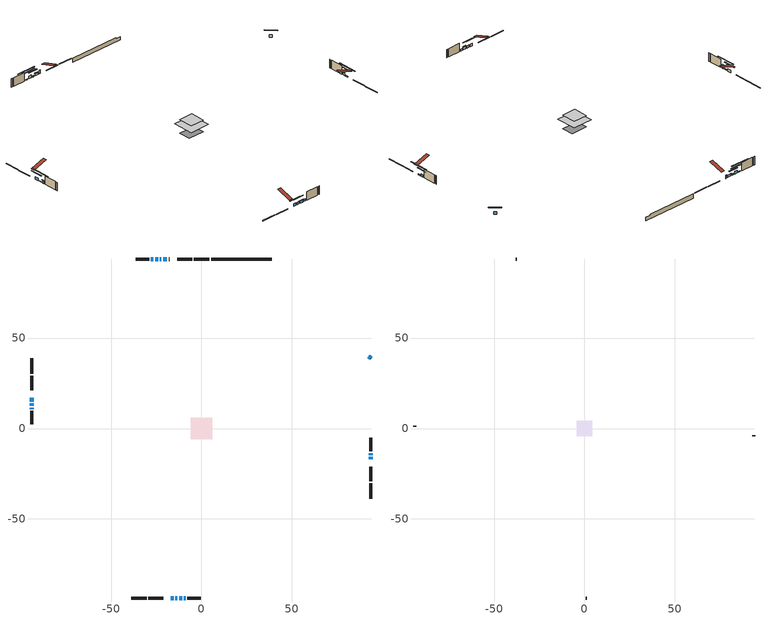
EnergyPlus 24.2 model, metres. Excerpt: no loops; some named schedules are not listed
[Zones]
conditioned space
 floor outside (Floor1 construction): -0.68,-0.68 -0.68,0.68 0.68,0.68 0.68,-0.68 z0.3
 floor adiabatic (AdiabaticFloorConstruction): -6.08,-6.08 -6.08,6.08 6.08,6.08 6.08,-6.08 z2.74
 floor foundation (Slab1 construction): -4.96,-3.42 -4.96,3.42 4.96,3.42 4.96,-3.42 z-2.21
 wall outside (RimJoist1 construction): 4.36,93.73 -4.22,93.73 / -38.82,-93.73 -30.24,-93.73 / -93.73,38.82 -93.73,30.24 / 93.73,-38.82 93.73,-30.24 z0.3:0.6
 wall outside (RimJoist2 construction): -5.15,93.73 -13.37,93.73 / -29.31,-93.73 -21.09,-93.73 / -93.73,29.31 -93.73,21.09 / 93.73,-29.31 93.73,-21.09 z0.3:0.6
 wall outside (AdiabaticWallConstruction 1): -17.44,93.73 -18.2,93.73 z0.3:2.33
 wall outside (AdiabaticWallConstruction): -19.13,93.73 -21.26,93.73 z0.3:1.47; -22.19,93.73 -22.98,93.73 z0.3:1.09; -23.91,93.73 -25.68,93.73 z0.3:2; -93.73,17.02 -93.73,14.81 / -14.39,-93.73 -13.27,-93.73 / -12.34,-93.73 -10.64,-93.73 z0.3:1.75; -17.02,-93.73 -15.32,-93.73 / 93.73,-14.75 93.73,-13.6 z0.3:1.77; 93.73,-17.02 93.73,-15.67 / -26.61,93.73 -27.96,93.73 / -93.73,13.88 -93.73,12.53 z0.3:0.83; -93.73,11.61 -93.73,10.77 z0.3:2.05; -9.72,-93.73 -8.78,-93.73 z0.3:1.52; 93.73,38.82 92.54,40.01 z0.3:1.8
 wall outside (Wall1 construction): -28.89,93.73 -36.4,93.73 / -7.85,-93.73 -0.34,-93.73 / -93.73,9.84 -93.73,2.33 / 93.73,-12.67 93.73,-5.16 z0.3:5.18
 wall foundation (FoundationWall1 construction): 5.29,93.73,-2.21 5.29,93.73,0.3 35.47,93.73,0.3 35.47,93.73,-0.34 38.82,93.73,-0.34 38.82,93.73,-2.21
 window (WindowConstruction): -19.13,93.73 -21.26,93.73 z0.3:1.47
 window (WindowConstruction 6): -22.19,93.73 -22.98,93.73 z0.3:1.09
 window (WindowConstruction 7): -23.91,93.73 -25.68,93.73 z0.3:2
 window (WindowConstruction 8): -93.73,17.02 -93.73,14.81 z0.3:1.75
 window (WindowConstruction 9): -17.02,-93.73 -15.32,-93.73 z0.3:1.77
 window (WindowConstruction 11): 93.73,-17.02 93.73,-15.67 z0.3:0.83
 window (WindowConstruction 12): -26.61,93.73 -27.96,93.73 z0.3:0.83
 window (WindowConstruction 13): -93.73,13.88 -93.73,12.54 z0.3:0.83
 window (WindowConstruction 1): -93.73,11.61 -93.73,10.77 z0.3:2.05
 window (WindowConstruction 2): -14.39,-93.73 -13.27,-93.73 z0.3:1.75
 window (WindowConstruction 3): -12.34,-93.73 -10.64,-93.73 z0.3:1.75
 window (WindowConstruction 10): -9.71,-93.73 -8.78,-93.73 z0.3:1.52
 window (WindowConstruction 4): 93.73,-14.75 93.73,-13.6 z0.3:1.77
 window (WindowConstruction 5): 93.73,38.82 92.54,40.01 z0.3:1.8
 door (Door): -17.44,93.73 -18.2,93.73 z0.3:2.33
 ceiling adiabatic (AdiabaticFloorConstruction): 6.08,-6.08 6.08,6.08 -6.08,6.08 -6.08,-6.08 z2.74
attic - vented
 floor to conditioned space (Floor2 construction Reversed): -4.31,-4.31 -4.31,4.31 4.31,4.31 4.31,-4.31 z5.18
 wall outside (Wall3 construction): -37.33,93.73 -37.89,93.73 / 0.59,-93.73 1.15,-93.73 / -93.73,1.4 -93.73,0.83 / 93.73,-4.23 93.73,-3.67 z0.3:5.18
 roof outside (Roof1 construction): -16.51,93.73,5.18 -16.51,85.33,7.98 -14.3,85.33,7.98 -14.3,93.73,5.18; -17.95,-93.73,5.18 -17.95,-85.33,7.98 -20.16,-85.33,7.98 -20.16,-93.73,5.18; -93.73,17.95,5.18 -85.33,17.95,7.98 -85.33,20.16,7.98 -93.73,20.16,5.18; 93.73,-17.95,5.18 85.33,-17.95,7.98 85.33,-20.16,7.98 93.73,-20.16,5.18
shading: -21.46,93.73 -18.93,93.73 -18.93,94.14 -21.46,94.14 z1.67; -25.6,93.73 -19.57,93.73 -19.57,94.14 -25.6,94.14 z3.71; -28.3,93.73 -21.28,93.73 -21.28,94.14 -28.3,94.14 z4.62; -93.73,12.19 -93.73,19.64 -94.14,19.64 -94.14,12.19 z4.37; -12.7,-93.73 -19.64,-93.73 -19.64,-94.14 -12.7,-94.14 z4.39; 93.73,-10.62 93.73,-22.07 94.14,-22.07 94.14,-10.62 z5.88; -33.01,93.73 -21.56,93.73 -21.56,94.14 -33.01,94.14 z5.88; -93.73,7.48 -93.73,18.93 -94.14,18.93 -94.14,7.48 z5.88; -93.73,10.57 -93.73,11.81 -94.14,11.81 -94.14,10.57 z2.25; -10.66,-93.73 -17,-93.73 -17,-94.14 -10.66,-94.14 z4.36; -10.44,-93.73 -12.54,-93.73 -12.54,-94.14 -10.44,-94.14 z1.95; 93.73,-10.98 93.73,-17.37 94.14,-17.37 94.14,-10.98 z4.39; 90.69,41.86 95.58,36.97 95.87,37.26 90.98,42.15 z4.42
[Building]
Building 1: Terrain=Suburbs
[Site:Location]
Quebec Intl AP_QC: Latitude {deg}=46.8; Longitude {deg}=-71.38; Time Zone {hr}=-5; Elevation {m}=74; Keep Site Location Information=Yes
[Site:GroundTemperature:Shallow]
0.0108218, -2.24938, -2.43038, -1.3578, 2.94801, 7.23376, 10.9493, 13.303, 13.5029, 11.5886, 7.96783, 3.81355
[Site:WaterMainsTemperature]
Calculation Method=Schedule; Temperature Schedule=mains temperature schedule
[Material] Roughness=Rough; Thermal Absorptance=0.9
Name | Thickness {m} | Conductivity {W/m-K} | Density {kg/m3} | Specific Heat {J/kg-K} | Solar Absorptance | Visible Absorptance
asphalt or fiberglass shingles | 0.00635 | 0.162714 | 1121.4 | 1465.45 | 0.4 | 0.4
ceiling loosefill ins | 0.169333 | 0.0480833 | 16.02 | 1046.75 | 0.7 | 0.7
ceiling stud and cavity | 0.1397 | 0.118946 | 65.682 | 1177.47 | 0.7 | 0.7
concrete 4.0 in. | 0.1016 | 1.803125 | 2242.8 | 837.4 | 0.7 | 0.7
concrete 8.0 in. | 0.2032 | 1.803125 | 2242.8 | 837.4 | 0.7 | 0.7
door material | 0.04445 | 0.0451087 | 512.64 | 1214.23 | 0.7 | 0.7
exterior vertical ins | 0.0533782 | 0.029427 | 32.04 | 1214.23 | 0.7 | 0.7
floor covering | 0.0127 | 0.0433444 | 54.468 | 1339.84 | 0.6 | 0.6
floor rigid ins | 0.103632 | 0.029427 | 32.04 | 1214.23 | 0.7 | 0.7
floor rigid ins 1; wall rigid ins 1 | 0.512978 | 0.029427 | 32.04 | 1214.23 | 0.7 | 0.7
floor stud and cavity | 0.1397 | 0.158613 | 92.3553 | 1139.71 | 0.7 | 0.7
floor stud and cavity 1 | 0.1397 | 1.75129 | 37.0049 | 1207.88 | 0.7 | 0.7
furniture material conditioned space 1 | 0.1524 | 0.115458 | 640.8 | 1214.23 | 0.6 | 0.6
gypsum board | 0.0127 | 0.160291 | 801 | 837.4 | 0.6 | 0.6
gypsum board 1 | 0.0127 | 0.160291 | 801 | 837.4 | 0.7 | 0.7
osb sheathing 0.5 in. | 0.0127 | 0.115458 | 512.64 | 1214.23 | 0.7 | 0.7
osb sheathing 0.75 in. | 0.01905 | 0.115458 | 512.64 | 1214.23 | 0.7 | 0.7
osb sheathing 2.0 in. | 0.0508 | 0.115458 | 512.64 | 1214.23 | 0.7 | 0.7
rim joist rigid ins; wall rigid ins | 0.051816 | 0.029427 | 32.04 | 1214.23 | 0.7 | 0.7
rim joist stud and cavity | 0.0508 | 0.0406006 | 125.044 | 1163.47 | 0.6 | 0.6
rim joist stud and cavity 1 | 0.0508 | 0.0414166 | 125.044 | 1163.47 | 0.6 | 0.6
wall stud and cavity | 0.1397 | 0.179908 | 139.0536 | 1170.24 | 0.7 | 0.7
wall stud and cavity 1 | 0.0889 | 6.9971 | 50.32683 | 1063.81 | 0.6 | 0.6
wall stud and cavity 2 | 0.0889 | 0.380278 | 52.3479 | 1209.89 | 0.7 | 0.7
wall stud and cavity 3 | 0.0889 | 0.391764 | 83.0341 | 1211.67 | 0.7 | 0.7
wood siding | 0.0254 | 0.102417 | 544.68 | 1172.36 | 0.4 | 0.4
wood siding 1 | 0.00254 | 0.102417 | 544.68 | 1172.36 | 0.4 | 0.4
wood siding 2; wood siding 3; wood siding 4 | 0.0254 | 0.102417 | 544.68 | 1172.36 | 0.7 | 0.7
[WindowMaterial:SimpleGlazingSystem]
Name | U-Factor {W/m2-K} | Solar Heat Gain Coefficient
WindowMaterial | 2.17127 | 0.39
WindowMaterial 1 | 2.12528 | 0.4
WindowMaterial 10 | 3.02297 | 0.48
WindowMaterial 2 | 2.05373 | 0.42
WindowMaterial 3 | 2.117894 | 0.4
WindowMaterial 4 | 2.19057 | 0.39
WindowMaterial 5 | 2.325141 | 0.35
WindowMaterial 6 | 2.237132 | 0.38
WindowMaterial 7 | 2.02194 | 0.43
WindowMaterial 8 | 2.05089 | 0.42
WindowMaterial 9 | 6.640421 | 0.77
[Construction]
AdiabaticFloorConstruction: floor stud and cavity 1, floor rigid ins 1, osb sheathing 0.75 in., floor covering
AdiabaticWallConstruction: wood siding 3, wall rigid ins 1, wall stud and cavity 2, gypsum board
AdiabaticWallConstruction 1: wood siding 4, wall rigid ins 1, wall stud and cavity 2, gypsum board
Door: door material
Floor1 construction: floor stud and cavity, floor rigid ins, osb sheathing 0.75 in., floor covering
Floor2 construction Reversed: gypsum board, ceiling stud and cavity, ceiling loosefill ins
FoundationWall1 construction: concrete 8.0 in., gypsum board 1
furniture construction conditioned space 1: furniture material conditioned space 1
PartitionWallConstruction: gypsum board, wall stud and cavity 3, gypsum board
RimJoist1 construction: wood siding 2, rim joist rigid ins, osb sheathing 2.0 in., rim joist stud and cavity
RimJoist2 construction: wood siding 2, rim joist rigid ins, osb sheathing 2.0 in., rim joist stud and cavity 1
Roof1 construction: asphalt or fiberglass shingles
Slab1 construction: concrete 4.0 in.
Wall1 construction: wood siding, wall rigid ins, osb sheathing 0.5 in., wall stud and cavity, gypsum board
Wall3 construction: wood siding 1, wall stud and cavity 1
WindowConstruction; WindowConstruction 1: WindowMaterial
WindowConstruction 10: WindowMaterial 9
WindowConstruction 11; WindowConstruction 12; WindowConstruction 13: WindowMaterial 10
WindowConstruction 2: WindowMaterial 1
WindowConstruction 3: WindowMaterial 2
WindowConstruction 4: WindowMaterial 3
WindowConstruction 5: WindowMaterial 4
WindowConstruction 6: WindowMaterial 5
WindowConstruction 7: WindowMaterial 6
WindowConstruction 8: WindowMaterial 7
WindowConstruction 9: WindowMaterial 8
[Zone] Multiplier=1; Part of Total Floor Area=Yes
Name | Volume {m3}
attic - vented | 33.7682
conditioned space | 574.7
[Space]
Name | Zone | Volume {m3}
attic - vented 1 | attic - vented | 33.7682
conditioned space 1 | conditioned space | 574.7
[ZoneInfiltration:EffectiveLeakageArea]
infil attic - vented 1: Zone or Space=attic - vented 1; Schedule=Always On Discrete; Effective Air Leakage Area {cm2}=2744.12; Stack Coefficient=0.000533757; Wind Coefficient=1.56096e-05
[ZoneMixing]
whole house fan mix: Zone or Space=attic - vented; Schedule=Always On Continuous; Design Flow Rate Calculation Method=Flow/Zone; Design Flow Rate {m3/s}=0; Source Zone or Space=conditioned space
[SurfaceProperty:ExposedFoundationPerimeter]
Slab1: Exposed Perimeter Calculation Method=TotalExposedPerimeter; Total Exposed Perimeter {m}=33.529
[InternalMass] Zone or ZoneList=conditioned space; Space or SpaceList=conditioned space 1
Name | Construction | Surface Area {m2}
furniture mass conditioned space 1 | furniture construction conditioned space 1 | 87.0679
partition wall mass | PartitionWallConstruction | 217.67
[Lights]
interior lighting: Zone or ZoneList or Space or SpaceList=conditioned space 1; Schedule=interior lighting schedule; Design Level Calculation Method=LightingLevel; Lighting Level {W}=343.2; Return Air Fraction=0; Fraction Radiant=0.6; Fraction Visible=0.2; Fraction Replaceable=1
[People]
occupants: Zone or ZoneList or Space or SpaceList=conditioned space 1; Number of People Schedule=occupants schedule; Number of People Calculation Method=People; Number of People=3; Fraction Radiant=0.314171; Sensible Heat Fraction=0.56303; Activity Level Schedule=occupants activity schedule; Carbon Dioxide Generation Rate {m3/s-W}=0; Enable ASHRAE 55 Comfort Warnings=No; Mean Radiant Temperature Calculation Type=EnclosureAveraged
[ElectricEquipment] Zone or ZoneList or Space or SpaceList=conditioned space 1; Design Level Calculation Method=EquipmentLevel
Name | Schedule | Design Level {W} | Fraction Latent | Fraction Radiant | Fraction Lost
clothes dryer | clothes dryer schedule | 140.772 | 0.015 | 0.081 | 0.85
clothes washer | clothes washer schedule | 32.1985 | 0.03 | 0.162 | 0.7
cooking range | cooking range schedule | 215.147 | 0.08 | 0.432 | 0.2
dishwasher | dishwasher schedule | 66.8632 | 0.3 | 0.18 | 0.4
fridge | fridge schedule | 72.9452 | 0 | 0.6 | 0
mech vent bath fan 0 | mech vent bath fan 0 schedule | 50.2 | 0 | 0 | 1
mech vent bath fan 1 | mech vent bath fan 1 schedule | 50.2 | 0 | 0 | 1
mech vent house fan | mech vent house fan schedule | 14.35 | 0 | 0 | 1
mech vent house fan cfis | mech vent house fan cfis schedule | 0 | 0 | 0 | 0
mech vent range fan 0 | mech vent range fan 0 schedule | 57 | 0 | 0 | 1
misc plug loads | misc plug loads schedule | 494.7 | 0.045 | 0.513 | 0.1
whole house fan | Always On Discrete | 0 | 0 | 0 | 1
[OtherEquipment] Zone or ZoneList or Space or SpaceList=conditioned space 1; Design Level Calculation Method=EquipmentLevel
Name | Fuel Type | Schedule | Design Level {W} | Fraction Latent | Fraction Radiant | Fraction Lost
clothes dryer 1 | Electricity | clothes dryer schedule | 0 | 0.015 | 0.081 | 0.85
cooking range 1 | Electricity | cooking range schedule | 0 | 0.08 | 0.432 | 0.2
general water use latent | None | general water use schedule | 62.594 | 1 | 0 | 0
general water use sensible | None | general water use schedule | -61.6891 | 0 | 0.6 | 0
mech vent house fan latent load | None | Always On Discrete | 0 | 1 | 0 | 0
mech vent house fan sensible load | None | Always On Discrete | 0 | 0 | 0 | 0
water heater energy adjustment1 | Electricity | Always On Discrete | 0.01 | 0 | 0 | 1
[ZoneInfiltration:DesignFlowRate] Zone or ZoneList or Space or SpaceList=conditioned space 1; Schedule=Always On Discrete; Design Flow Rate Calculation Method=Flow/Zone; Design Flow Rate {m3/s}=0
infil flow; natural vent flow; whole house fan flow
[AvailabilityManager:Scheduled]
air source heat pump airloop Availability Manager: Schedule=Always On Discrete
[Foundation:Kiva]
Foundation Kiva 1: Initial Indoor Air Temperature {C}=18; Wall Height Above Grade {m}=0.299984; Wall Depth Below Slab {m}=0.2032; Custom Block Material Name 1=exterior vertical ins; Custom Block Depth 1 {m}=2.51; Custom Block X Position 1 {m}=0.2159; Custom Block Z Position 1 {m}=0
[Foundation:Kiva:Settings]
Soil Conductivity {W/m-K}=0.849921; Soil Density {kg/m3}=1842.3; Soil Specific Heat {J/kg-K}=418.7; Ground Solar Absorptivity=0.9; Ground Thermal Absorptivity=0.9; Ground Surface Roughness {m}=0.03; Far-Field Width {m}=40; Deep-Ground Boundary Condition=ZeroFlux; Deep-Ground Depth {m}=40; Minimum Cell Dimension {m}=0.2; Maximum Cell Growth Coefficient=3; Simulation Timestep=Timestep
[Exterior:Lights]
exterior lighting: Schedule=exterior lighting schedule; Design Level {W}=75.6
[EnergyManagementSystem:GlobalVariable]
air_source_heat_pump_airloop_Fan_RTF
infil_program_Qfan
infil_program_Qinf
natural_vent_program_Qnv
natural_vent_program_Qwhf
[EnergyManagementSystem:Sensor]
Name | Output:Variable or Output:Meter Index Key | Output:Variable or Output:Meter
airflow_gain | infil flow | Infiltration Sensible Heat Gain Energy
airflow_gain_1 | natural vent flow | Infiltration Sensible Heat Gain Energy
airflow_gain_2 | whole house fan flow | Infiltration Sensible Heat Gain Energy
airflow_loss | infil flow | Infiltration Sensible Heat Loss Energy
airflow_loss_1 | natural vent flow | Infiltration Sensible Heat Loss Energy
airflow_loss_2 | whole house fan flow | Infiltration Sensible Heat Loss Energy
clg_load_cond |  | Cooling:EnergyTransfer:Zone:CONDITIONED SPACE
clg_sp_s; clg_sp_s_1 | cooling setpoint | Schedule Value
clothes_dryer_exhaust_0_sch_s | clothes dryer exhaust 0 schedule | Schedule Value
cool_season | cooling season schedule | Schedule Value
htg_load_cond |  | Heating:EnergyTransfer:Zone:CONDITIONED SPACE
htg_sp_s; htg_sp_s_1 | heating setpoint | Schedule Value
ig_ee_conv | clothes dryer | Electric Equipment Convective Heating Energy
ig_ee_conv_2 | cooking range | Electric Equipment Convective Heating Energy
ig_ee_conv_4 | fridge | Electric Equipment Convective Heating Energy
ig_ee_conv_5 | misc plug loads | Electric Equipment Convective Heating Energy
ig_ee_conv_6 | whole house fan | Electric Equipment Convective Heating Energy
ig_ee_rad | clothes dryer | Electric Equipment Radiant Heating Energy
ig_ee_rad_2 | cooking range | Electric Equipment Radiant Heating Energy
ig_ee_rad_4 | fridge | Electric Equipment Radiant Heating Energy
ig_ee_rad_5 | misc plug loads | Electric Equipment Radiant Heating Energy
ig_ee_rad_6 | whole house fan | Electric Equipment Radiant Heating Energy
ig_lgt_conv | interior lighting | Lights Convective Heating Energy
ig_lgt_rad | interior lighting | Lights Radiant Heating Energy
ig_lgt_vis | interior lighting | Lights Visible Radiation Heating Energy
ig_oe_conv | clothes dryer 1 | Other Equipment Convective Heating Energy
ig_oe_conv_1 | cooking range 1 | Other Equipment Convective Heating Energy
ig_oe_conv_2 | general water use latent | Other Equipment Convective Heating Energy
ig_oe_conv_3 | general water use sensible | Other Equipment Convective Heating Energy
ig_oe_conv_4 | water heater energy adjustment1 | Other Equipment Convective Heating Energy
ig_oe_rad | clothes dryer 1 | Other Equipment Radiant Heating Energy
ig_oe_rad_1 | cooking range 1 | Other Equipment Radiant Heating Energy
ig_oe_rad_2 | general water use latent | Other Equipment Radiant Heating Energy
ig_oe_rad_3 | general water use sensible | Other Equipment Radiant Heating Energy
ig_oe_rad_4 | water heater energy adjustment1 | Other Equipment Radiant Heating Energy
ig_ppl_conv | occupants | People Convective Heating Energy
ig_ppl_rad | occupants | People Radiant Heating Energy
im_conv | furniture mass conditioned space 1 | Surface Inside Face Convection Heat Gain Energy
im_conv_1 | partition wall mass | Surface Inside Face Convection Heat Gain Energy
im_ig | furniture mass conditioned space 1 | Surface Inside Face Internal Gains Radiation Heat Gain Energy
im_ig_1 | partition wall mass | Surface Inside Face Internal Gains Radiation Heat Gain Energy
im_lgt | furniture mass conditioned space 1 | Surface Inside Face Lights Radiation Heat Gain Energy
im_lgt_1 | partition wall mass | Surface Inside Face Lights Radiation Heat Gain Energy
im_sol | furniture mass conditioned space 1 | Surface Inside Face Solar Radiation Heat Gain Energy
im_sol_1 | partition wall mass | Surface Inside Face Solar Radiation Heat Gain Energy
im_surf | furniture mass conditioned space 1 | Surface Inside Face Net Surface Thermal Radiation Heat Gain Energy
im_surf_1 | partition wall mass | Surface Inside Face Net Surface Thermal Radiation Heat Gain Energy
mech_vent_bath_fan_0_sch_s | mech vent bath fan 0 schedule | Schedule Value
mech_vent_bath_fan_1_sch_s | mech vent bath fan 1 schedule | Schedule Value
mech_vent_range_fan_0_sch_s | mech vent range fan 0 schedule | Schedule Value
mv_conv | mech vent bath fan 0 | Electric Equipment Convective Heating Energy
mv_conv_1 | mech vent bath fan 1 | Electric Equipment Convective Heating Energy
mv_conv_2 | mech vent house fan | Electric Equipment Convective Heating Energy
mv_conv_3 | mech vent house fan cfis | Electric Equipment Convective Heating Energy
mv_conv_4 | mech vent range fan 0 | Electric Equipment Convective Heating Energy
mv_conv_5 | mech vent house fan latent load | Other Equipment Convective Heating Energy
mv_conv_6 | mech vent house fan sensible load | Other Equipment Convective Heating Energy
mv_rad | mech vent bath fan 0 | Electric Equipment Radiant Heating Energy
mv_rad_1 | mech vent bath fan 1 | Electric Equipment Radiant Heating Energy
mv_rad_2 | mech vent house fan | Electric Equipment Radiant Heating Energy
mv_rad_3 | mech vent house fan cfis | Electric Equipment Radiant Heating Energy
mv_rad_4 | mech vent range fan 0 | Electric Equipment Radiant Heating Energy
mv_rad_5 | mech vent house fan latent load | Other Equipment Radiant Heating Energy
mv_rad_6 | mech vent house fan sensible load | Other Equipment Radiant Heating Energy
natural_vent_s | natural vent schedule | Schedule Value
out_pb_s |  | Site Outdoor Air Barometric Pressure
out_wt_s |  | Site Outdoor Air Humidity Ratio
site_vw_s |  | Site Wind Speed
ss_back_out | Window1 | Surface Window Shortwave from Zone Back Out Window Heat Transfer Rate
ss_back_out_1 | Window10 | Surface Window Shortwave from Zone Back Out Window Heat Transfer Rate
ss_back_out_10 | Window5 | Surface Window Shortwave from Zone Back Out Window Heat Transfer Rate
ss_back_out_11 | Window6 | Surface Window Shortwave from Zone Back Out Window Heat Transfer Rate
ss_back_out_12 | Window7 | Surface Window Shortwave from Zone Back Out Window Heat Transfer Rate
ss_back_out_13 | Window8 | Surface Window Shortwave from Zone Back Out Window Heat Transfer Rate
ss_back_out_2 | Window11 | Surface Window Shortwave from Zone Back Out Window Heat Transfer Rate
ss_back_out_3 | Window12 | Surface Window Shortwave from Zone Back Out Window Heat Transfer Rate
ss_back_out_4 | Window13 | Surface Window Shortwave from Zone Back Out Window Heat Transfer Rate
ss_back_out_5 | Window14 | Surface Window Shortwave from Zone Back Out Window Heat Transfer Rate
ss_back_out_6 | Window15 | Surface Window Shortwave from Zone Back Out Window Heat Transfer Rate
ss_back_out_7 | Window16 | Surface Window Shortwave from Zone Back Out Window Heat Transfer Rate
ss_back_out_8 | Window3 | Surface Window Shortwave from Zone Back Out Window Heat Transfer Rate
ss_back_out_9 | Window4 | Surface Window Shortwave from Zone Back Out Window Heat Transfer Rate
ss_conv | Door1 | Surface Inside Face Convection Heat Gain Energy
ss_conv_1 | Window1 | Surface Inside Face Convection Heat Gain Energy
ss_conv_10 | Window4 | Surface Inside Face Convection Heat Gain Energy
ss_conv_11 | Window5 | Surface Inside Face Convection Heat Gain Energy
ss_conv_12 | Window6 | Surface Inside Face Convection Heat Gain Energy
ss_conv_13 | Window7 | Surface Inside Face Convection Heat Gain Energy
ss_conv_14 | Window8 | Surface Inside Face Convection Heat Gain Energy
ss_conv_2 | Window10 | Surface Inside Face Convection Heat Gain Energy
ss_conv_3 | Window11 | Surface Inside Face Convection Heat Gain Energy
ss_conv_4 | Window12 | Surface Inside Face Convection Heat Gain Energy
ss_conv_5 | Window13 | Surface Inside Face Convection Heat Gain Energy
ss_conv_6 | Window14 | Surface Inside Face Convection Heat Gain Energy
ss_conv_7 | Window15 | Surface Inside Face Convection Heat Gain Energy
ss_conv_8 | Window16 | Surface Inside Face Convection Heat Gain Energy
ss_conv_9 | Window3 | Surface Inside Face Convection Heat Gain Energy
ss_ig | Door1 | Surface Inside Face Internal Gains Radiation Heat Gain Energy
ss_ig_1 | Window1 | Surface Inside Face Internal Gains Radiation Heat Gain Energy
ss_ig_10 | Window4 | Surface Inside Face Internal Gains Radiation Heat Gain Energy
ss_ig_11 | Window5 | Surface Inside Face Internal Gains Radiation Heat Gain Energy
ss_ig_12 | Window6 | Surface Inside Face Internal Gains Radiation Heat Gain Energy
ss_ig_13 | Window7 | Surface Inside Face Internal Gains Radiation Heat Gain Energy
ss_ig_14 | Window8 | Surface Inside Face Internal Gains Radiation Heat Gain Energy
ss_ig_2 | Window10 | Surface Inside Face Internal Gains Radiation Heat Gain Energy
ss_ig_3 | Window11 | Surface Inside Face Internal Gains Radiation Heat Gain Energy
ss_ig_4 | Window12 | Surface Inside Face Internal Gains Radiation Heat Gain Energy
ss_ig_5 | Window13 | Surface Inside Face Internal Gains Radiation Heat Gain Energy
ss_ig_6 | Window14 | Surface Inside Face Internal Gains Radiation Heat Gain Energy
ss_ig_7 | Window15 | Surface Inside Face Internal Gains Radiation Heat Gain Energy
ss_ig_8 | Window16 | Surface Inside Face Internal Gains Radiation Heat Gain Energy
ss_ig_9 | Window3 | Surface Inside Face Internal Gains Radiation Heat Gain Energy
ss_lgt | Door1 | Surface Inside Face Lights Radiation Heat Gain Energy
ss_sol | Door1 | Surface Inside Face Solar Radiation Heat Gain Energy
ss_surf | Door1 | Surface Inside Face Net Surface Thermal Radiation Heat Gain Energy
ss_surf_1 | Window1 | Surface Inside Face Net Surface Thermal Radiation Heat Gain Energy
ss_surf_10 | Window4 | Surface Inside Face Net Surface Thermal Radiation Heat Gain Energy
ss_surf_11 | Window5 | Surface Inside Face Net Surface Thermal Radiation Heat Gain Energy
ss_surf_12 | Window6 | Surface Inside Face Net Surface Thermal Radiation Heat Gain Energy
ss_surf_13 | Window7 | Surface Inside Face Net Surface Thermal Radiation Heat Gain Energy
ss_surf_14 | Window8 | Surface Inside Face Net Surface Thermal Radiation Heat Gain Energy
ss_surf_2 | Window10 | Surface Inside Face Net Surface Thermal Radiation Heat Gain Energy
ss_surf_3 | Window11 | Surface Inside Face Net Surface Thermal Radiation Heat Gain Energy
ss_surf_4 | Window12 | Surface Inside Face Net Surface Thermal Radiation Heat Gain Energy
ss_surf_5 | Window13 | Surface Inside Face Net Surface Thermal Radiation Heat Gain Energy
ss_surf_6 | Window14 | Surface Inside Face Net Surface Thermal Radiation Heat Gain Energy
ss_surf_7 | Window15 | Surface Inside Face Net Surface Thermal Radiation Heat Gain Energy
ss_surf_8 | Window16 | Surface Inside Face Net Surface Thermal Radiation Heat Gain Energy
ss_surf_9 | Window3 | Surface Inside Face Net Surface Thermal Radiation Heat Gain Energy
ss_trans_in | Window1 | Surface Window Transmitted Solar Radiation Rate
ss_trans_in_1 | Window10 | Surface Window Transmitted Solar Radiation Rate
ss_trans_in_10 | Window5 | Surface Window Transmitted Solar Radiation Rate
ss_trans_in_11 | Window6 | Surface Window Transmitted Solar Radiation Rate
ss_trans_in_12 | Window7 | Surface Window Transmitted Solar Radiation Rate
ss_trans_in_13 | Window8 | Surface Window Transmitted Solar Radiation Rate
ss_trans_in_2 | Window11 | Surface Window Transmitted Solar Radiation Rate
ss_trans_in_3 | Window12 | Surface Window Transmitted Solar Radiation Rate
ss_trans_in_4 | Window13 | Surface Window Transmitted Solar Radiation Rate
